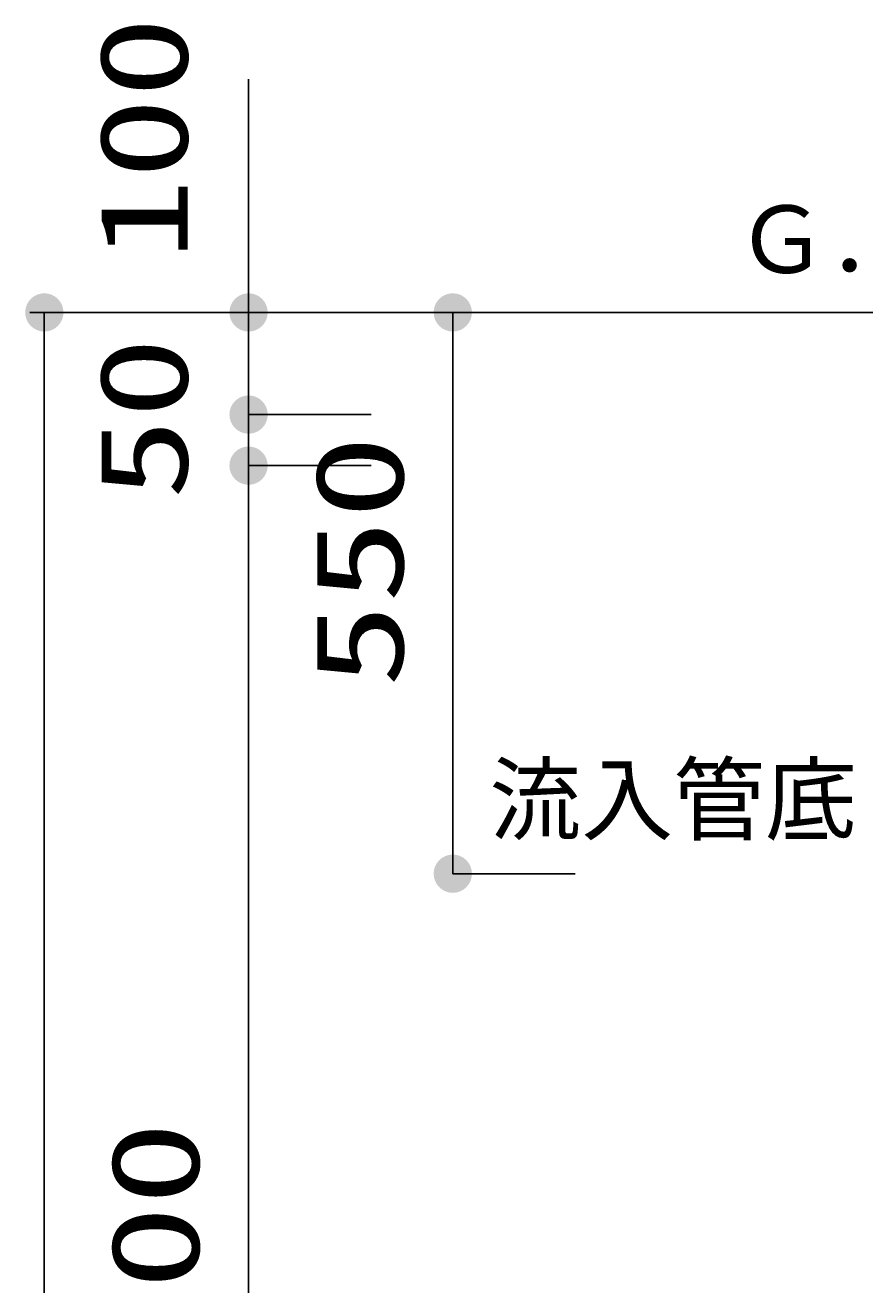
# Model space of a CAD drawing. Units: millimetres, scale not verified. Extents: x -9377 to 7942, y -6674 to 5404.
# Drawn here: x -6815 to -5992, y -2876 to -1642 of the extents above; entities that cross this region are included whole.
import ezdxf
from ezdxf.enums import TextEntityAlignment as Align

# ---------------------------------------------------------------- set-up
doc = ezdxf.new("R2010")
doc.units = ezdxf.units.MM
doc.header["$LTSCALE"] = 30
doc.layers.add('0-2_SEISAKU', color=2, linetype='Continuous', lineweight=25)
doc.layers.add('0-6_SUNPO', color=7, linetype='Continuous', lineweight=25)
doc.styles.add('MS Gothic', font='')
doc.styles.add('ＭＳ ゴシック', font='')
doc.styles.get('MS Gothic').set_extended_font_data('MS Gothic')
doc.styles.get('ＭＳ ゴシック').set_extended_font_data('MS Gothic')

msp = doc.modelspace()

# ---------------------------------------------------------------- linework, layer by layer
at = {"layer": '0-2_SEISAKU'}
msp.add_line((-3322.83, -1923.58), (-6810.1, -1923.58), dxfattribs=at)
at = {"layer": '0-6_SUNPO', "color": 4}
for p, q in [((-6595.93, -1923.58), (-6595.93, -1695.12)), ((-6675.93, -1923.58), (-6795.93, -1923.58)), ((-6795.93, -1923.58), (-6795.93, -4023.58)), ((-6475.93, -1923.58), (-6595.93, -1923.58)), ((-6595.93, -2023.58), (-6595.93, -1923.58)), ((-6275.93, -1923.58), (-6395.93, -1923.58)), ((-6395.93, -1923.58), (-6395.93, -2473.08)), ((-6475.93, -2023.58), (-6595.93, -2023.58)), ((-6595.93, -2073.58), (-6595.93, -2023.58)), ((-6475.93, -2023.58), (-6595.93, -2023.58)), ((-6475.93, -2073.58), (-6595.93, -2073.58)), ((-6595.93, -3773.58), (-6595.93, -2073.58)), ((-6475.93, -2073.58), (-6595.93, -2073.58)), ((-6275.93, -2473.08), (-6395.93, -2473.08))]:
    msp.add_line(p, q, dxfattribs=at)
at = {"layer": '0-6_SUNPO'}
for points in [[(-6809.19, -1910.32), (-6795.93, -1923.58), (-6811.52, -1913.16)], [(-6806.35, -1907.99), (-6795.93, -1923.58), (-6809.19, -1910.32)], [(-6803.11, -1906.26), (-6795.93, -1923.58), (-6806.35, -1907.99)], [(-6799.59, -1905.19), (-6795.93, -1923.58), (-6803.11, -1906.26)], [(-6795.93, -1904.83), (-6795.93, -1923.58), (-6799.59, -1905.19)], [(-6792.28, -1905.19), (-6795.93, -1923.58), (-6795.93, -1904.83)], [(-6788.76, -1906.26), (-6795.93, -1923.58), (-6792.28, -1905.19)], [(-6785.52, -1907.99), (-6795.93, -1923.58), (-6788.76, -1906.26)], [(-6782.68, -1910.32), (-6795.93, -1923.58), (-6785.52, -1907.99)], [(-6780.34, -1913.16), (-6795.93, -1923.58), (-6782.68, -1910.32)], [(-6609.19, -1910.32), (-6595.93, -1923.58), (-6611.52, -1913.16)], [(-6606.35, -1907.99), (-6595.93, -1923.58), (-6609.19, -1910.32)], [(-6603.11, -1906.26), (-6595.93, -1923.58), (-6606.35, -1907.99)], [(-6599.59, -1905.19), (-6595.93, -1923.58), (-6603.11, -1906.26)], [(-6595.93, -1904.83), (-6595.93, -1923.58), (-6599.59, -1905.19)], [(-6592.28, -1905.19), (-6595.93, -1923.58), (-6595.93, -1904.83)], [(-6588.76, -1906.26), (-6595.93, -1923.58), (-6592.28, -1905.19)], [(-6585.52, -1907.99), (-6595.93, -1923.58), (-6588.76, -1906.26)], [(-6582.68, -1910.32), (-6595.93, -1923.58), (-6585.52, -1907.99)], [(-6580.34, -1913.16), (-6595.93, -1923.58), (-6582.68, -1910.32)], [(-6409.19, -1910.32), (-6395.93, -1923.58), (-6411.52, -1913.16)], [(-6406.35, -1907.99), (-6395.93, -1923.58), (-6409.19, -1910.32)], [(-6403.11, -1906.26), (-6395.93, -1923.58), (-6406.35, -1907.99)], [(-6399.59, -1905.19), (-6395.93, -1923.58), (-6403.11, -1906.26)], [(-6395.93, -1904.83), (-6395.93, -1923.58), (-6399.59, -1905.19)], [(-6392.28, -1905.19), (-6395.93, -1923.58), (-6395.93, -1904.83)], [(-6388.76, -1906.26), (-6395.93, -1923.58), (-6392.28, -1905.19)], [(-6385.52, -1907.99), (-6395.93, -1923.58), (-6388.76, -1906.26)], [(-6382.68, -1910.32), (-6395.93, -1923.58), (-6385.52, -1907.99)], [(-6380.34, -1913.16), (-6395.93, -1923.58), (-6382.68, -1910.32)], [(-6814.32, -1919.92), (-6795.93, -1923.58), (-6814.68, -1923.58)], [(-6814.68, -1923.58), (-6795.93, -1923.58), (-6814.32, -1927.24)], [(-6813.26, -1916.41), (-6795.93, -1923.58), (-6814.32, -1919.92)], [(-6814.32, -1927.24), (-6795.93, -1923.58), (-6813.26, -1930.76)], [(-6811.52, -1913.16), (-6795.93, -1923.58), (-6813.26, -1916.41)], [(-6813.26, -1930.76), (-6795.93, -1923.58), (-6811.52, -1934)], [(-6811.52, -1934), (-6795.93, -1923.58), (-6809.19, -1936.84)], [(-6809.19, -1936.84), (-6795.93, -1923.58), (-6806.35, -1939.17)], [(-6806.35, -1939.17), (-6795.93, -1923.58), (-6803.11, -1940.9)], [(-6803.11, -1940.9), (-6795.93, -1923.58), (-6799.59, -1941.97)], [(-6799.59, -1941.97), (-6795.93, -1923.58), (-6795.93, -1942.33)], [(-6778.61, -1916.41), (-6795.93, -1923.58), (-6780.34, -1913.16)], [(-6777.54, -1919.92), (-6795.93, -1923.58), (-6778.61, -1916.41)], [(-6777.18, -1923.58), (-6795.93, -1923.58), (-6777.54, -1919.92)], [(-6795.93, -1942.33), (-6795.93, -1923.58), (-6792.28, -1941.97)], [(-6792.28, -1941.97), (-6795.93, -1923.58), (-6788.76, -1940.9)], [(-6788.76, -1940.9), (-6795.93, -1923.58), (-6785.52, -1939.17)], [(-6785.52, -1939.17), (-6795.93, -1923.58), (-6782.68, -1936.84)], [(-6782.68, -1936.84), (-6795.93, -1923.58), (-6780.34, -1934)], [(-6780.34, -1934), (-6795.93, -1923.58), (-6778.61, -1930.76)], [(-6778.61, -1930.76), (-6795.93, -1923.58), (-6777.54, -1927.24)], [(-6777.54, -1927.24), (-6795.93, -1923.58), (-6777.18, -1923.58)], [(-6614.32, -1919.92), (-6595.93, -1923.58), (-6614.68, -1923.58)], [(-6614.68, -1923.58), (-6595.93, -1923.58), (-6614.32, -1927.24)], [(-6613.26, -1916.41), (-6595.93, -1923.58), (-6614.32, -1919.92)], [(-6614.32, -1927.24), (-6595.93, -1923.58), (-6613.26, -1930.76)], [(-6611.52, -1913.16), (-6595.93, -1923.58), (-6613.26, -1916.41)], [(-6613.26, -1930.76), (-6595.93, -1923.58), (-6611.52, -1934)], [(-6611.52, -1934), (-6595.93, -1923.58), (-6609.19, -1936.84)], [(-6609.19, -1936.84), (-6595.93, -1923.58), (-6606.35, -1939.17)], [(-6606.35, -1939.17), (-6595.93, -1923.58), (-6603.11, -1940.9)], [(-6603.11, -1940.9), (-6595.93, -1923.58), (-6599.59, -1941.97)], [(-6599.59, -1941.97), (-6595.93, -1923.58), (-6595.93, -1942.33)], [(-6578.61, -1916.41), (-6595.93, -1923.58), (-6580.34, -1913.16)], [(-6577.54, -1919.92), (-6595.93, -1923.58), (-6578.61, -1916.41)], [(-6577.18, -1923.58), (-6595.93, -1923.58), (-6577.54, -1919.92)], [(-6595.93, -1942.33), (-6595.93, -1923.58), (-6592.28, -1941.97)], [(-6592.28, -1941.97), (-6595.93, -1923.58), (-6588.76, -1940.9)], [(-6588.76, -1940.9), (-6595.93, -1923.58), (-6585.52, -1939.17)], [(-6585.52, -1939.17), (-6595.93, -1923.58), (-6582.68, -1936.84)], [(-6582.68, -1936.84), (-6595.93, -1923.58), (-6580.34, -1934)], [(-6580.34, -1934), (-6595.93, -1923.58), (-6578.61, -1930.76)], [(-6578.61, -1930.76), (-6595.93, -1923.58), (-6577.54, -1927.24)], [(-6577.54, -1927.24), (-6595.93, -1923.58), (-6577.18, -1923.58)], [(-6414.32, -1919.92), (-6395.93, -1923.58), (-6414.68, -1923.58)], [(-6414.68, -1923.58), (-6395.93, -1923.58), (-6414.32, -1927.24)], [(-6413.26, -1916.41), (-6395.93, -1923.58), (-6414.32, -1919.92)], [(-6414.32, -1927.24), (-6395.93, -1923.58), (-6413.26, -1930.76)], [(-6411.52, -1913.16), (-6395.93, -1923.58), (-6413.26, -1916.41)], [(-6413.26, -1930.76), (-6395.93, -1923.58), (-6411.52, -1934)], [(-6411.52, -1934), (-6395.93, -1923.58), (-6409.19, -1936.84)], [(-6409.19, -1936.84), (-6395.93, -1923.58), (-6406.35, -1939.17)], [(-6406.35, -1939.17), (-6395.93, -1923.58), (-6403.11, -1940.9)], [(-6403.11, -1940.9), (-6395.93, -1923.58), (-6399.59, -1941.97)], [(-6399.59, -1941.97), (-6395.93, -1923.58), (-6395.93, -1942.33)], [(-6378.61, -1916.41), (-6395.93, -1923.58), (-6380.34, -1913.16)], [(-6377.54, -1919.92), (-6395.93, -1923.58), (-6378.61, -1916.41)], [(-6377.18, -1923.58), (-6395.93, -1923.58), (-6377.54, -1919.92)], [(-6395.93, -1942.33), (-6395.93, -1923.58), (-6392.28, -1941.97)], [(-6392.28, -1941.97), (-6395.93, -1923.58), (-6388.76, -1940.9)], [(-6388.76, -1940.9), (-6395.93, -1923.58), (-6385.52, -1939.17)], [(-6385.52, -1939.17), (-6395.93, -1923.58), (-6382.68, -1936.84)], [(-6382.68, -1936.84), (-6395.93, -1923.58), (-6380.34, -1934)], [(-6380.34, -1934), (-6395.93, -1923.58), (-6378.61, -1930.76)], [(-6378.61, -1930.76), (-6395.93, -1923.58), (-6377.54, -1927.24)], [(-6377.54, -1927.24), (-6395.93, -1923.58), (-6377.18, -1923.58)], [(-6606.35, -2007.99), (-6595.93, -2023.58), (-6609.19, -2010.32)], [(-6606.35, -2007.99), (-6595.93, -2023.58), (-6609.19, -2010.32)], [(-6603.11, -2006.26), (-6595.93, -2023.58), (-6606.35, -2007.99)], [(-6603.11, -2006.26), (-6595.93, -2023.58), (-6606.35, -2007.99)], [(-6599.59, -2005.19), (-6595.93, -2023.58), (-6603.11, -2006.26)], [(-6599.59, -2005.19), (-6595.93, -2023.58), (-6603.11, -2006.26)], [(-6595.93, -2004.83), (-6595.93, -2023.58), (-6599.59, -2005.19)], [(-6595.93, -2004.83), (-6595.93, -2023.58), (-6599.59, -2005.19)], [(-6592.28, -2005.19), (-6595.93, -2023.58), (-6595.93, -2004.83)], [(-6592.28, -2005.19), (-6595.93, -2023.58), (-6595.93, -2004.83)], [(-6588.76, -2006.26), (-6595.93, -2023.58), (-6592.28, -2005.19)], [(-6588.76, -2006.26), (-6595.93, -2023.58), (-6592.28, -2005.19)], [(-6585.52, -2007.99), (-6595.93, -2023.58), (-6588.76, -2006.26)], [(-6585.52, -2007.99), (-6595.93, -2023.58), (-6588.76, -2006.26)], [(-6582.68, -2010.32), (-6595.93, -2023.58), (-6585.52, -2007.99)], [(-6582.68, -2010.32), (-6595.93, -2023.58), (-6585.52, -2007.99)], [(-6614.32, -2019.92), (-6595.93, -2023.58), (-6614.68, -2023.58)], [(-6614.32, -2019.92), (-6595.93, -2023.58), (-6614.68, -2023.58)], [(-6613.26, -2016.41), (-6595.93, -2023.58), (-6614.32, -2019.92)], [(-6613.26, -2016.41), (-6595.93, -2023.58), (-6614.32, -2019.92)], [(-6611.52, -2013.16), (-6595.93, -2023.58), (-6613.26, -2016.41)], [(-6611.52, -2013.16), (-6595.93, -2023.58), (-6613.26, -2016.41)], [(-6609.19, -2010.32), (-6595.93, -2023.58), (-6611.52, -2013.16)], [(-6609.19, -2010.32), (-6595.93, -2023.58), (-6611.52, -2013.16)], [(-6580.34, -2013.16), (-6595.93, -2023.58), (-6582.68, -2010.32)], [(-6580.34, -2013.16), (-6595.93, -2023.58), (-6582.68, -2010.32)], [(-6578.61, -2016.41), (-6595.93, -2023.58), (-6580.34, -2013.16)], [(-6578.61, -2016.41), (-6595.93, -2023.58), (-6580.34, -2013.16)], [(-6577.54, -2019.92), (-6595.93, -2023.58), (-6578.61, -2016.41)], [(-6577.54, -2019.92), (-6595.93, -2023.58), (-6578.61, -2016.41)], [(-6577.18, -2023.58), (-6595.93, -2023.58), (-6577.54, -2019.92)], [(-6577.18, -2023.58), (-6595.93, -2023.58), (-6577.54, -2019.92)], [(-6614.68, -2023.58), (-6595.93, -2023.58), (-6614.32, -2027.24)], [(-6614.68, -2023.58), (-6595.93, -2023.58), (-6614.32, -2027.24)], [(-6614.32, -2027.24), (-6595.93, -2023.58), (-6613.26, -2030.76)], [(-6614.32, -2027.24), (-6595.93, -2023.58), (-6613.26, -2030.76)], [(-6613.26, -2030.76), (-6595.93, -2023.58), (-6611.52, -2034)], [(-6613.26, -2030.76), (-6595.93, -2023.58), (-6611.52, -2034)], [(-6611.52, -2034), (-6595.93, -2023.58), (-6609.19, -2036.84)], [(-6611.52, -2034), (-6595.93, -2023.58), (-6609.19, -2036.84)], [(-6609.19, -2036.84), (-6595.93, -2023.58), (-6606.35, -2039.17)], [(-6609.19, -2036.84), (-6595.93, -2023.58), (-6606.35, -2039.17)], [(-6606.35, -2039.17), (-6595.93, -2023.58), (-6603.11, -2040.9)], [(-6606.35, -2039.17), (-6595.93, -2023.58), (-6603.11, -2040.9)], [(-6603.11, -2040.9), (-6595.93, -2023.58), (-6599.59, -2041.97)], [(-6603.11, -2040.9), (-6595.93, -2023.58), (-6599.59, -2041.97)], [(-6599.59, -2041.97), (-6595.93, -2023.58), (-6595.93, -2042.33)], [(-6599.59, -2041.97), (-6595.93, -2023.58), (-6595.93, -2042.33)], [(-6595.93, -2042.33), (-6595.93, -2023.58), (-6592.28, -2041.97)], [(-6592.28, -2041.97), (-6595.93, -2023.58), (-6588.76, -2040.9)], [(-6588.76, -2040.9), (-6595.93, -2023.58), (-6585.52, -2039.17)], [(-6585.52, -2039.17), (-6595.93, -2023.58), (-6582.68, -2036.84)], [(-6582.68, -2036.84), (-6595.93, -2023.58), (-6580.34, -2034)], [(-6580.34, -2034), (-6595.93, -2023.58), (-6578.61, -2030.76)], [(-6578.61, -2030.76), (-6595.93, -2023.58), (-6577.54, -2027.24)], [(-6577.54, -2027.24), (-6595.93, -2023.58), (-6577.18, -2023.58)], [(-6595.93, -2042.33), (-6595.93, -2023.58), (-6592.28, -2041.97)], [(-6592.28, -2041.97), (-6595.93, -2023.58), (-6588.76, -2040.9)], [(-6588.76, -2040.9), (-6595.93, -2023.58), (-6585.52, -2039.17)], [(-6585.52, -2039.17), (-6595.93, -2023.58), (-6582.68, -2036.84)], [(-6582.68, -2036.84), (-6595.93, -2023.58), (-6580.34, -2034)], [(-6580.34, -2034), (-6595.93, -2023.58), (-6578.61, -2030.76)], [(-6578.61, -2030.76), (-6595.93, -2023.58), (-6577.54, -2027.24)], [(-6577.54, -2027.24), (-6595.93, -2023.58), (-6577.18, -2023.58)], [(-6606.35, -2057.99), (-6595.93, -2073.58), (-6609.19, -2060.32)], [(-6606.35, -2057.99), (-6595.93, -2073.58), (-6609.19, -2060.32)], [(-6603.11, -2056.26), (-6595.93, -2073.58), (-6606.35, -2057.99)], [(-6603.11, -2056.26), (-6595.93, -2073.58), (-6606.35, -2057.99)], [(-6599.59, -2055.19), (-6595.93, -2073.58), (-6603.11, -2056.26)], [(-6599.59, -2055.19), (-6595.93, -2073.58), (-6603.11, -2056.26)], [(-6595.93, -2054.83), (-6595.93, -2073.58), (-6599.59, -2055.19)], [(-6595.93, -2054.83), (-6595.93, -2073.58), (-6599.59, -2055.19)], [(-6592.28, -2055.19), (-6595.93, -2073.58), (-6595.93, -2054.83)], [(-6592.28, -2055.19), (-6595.93, -2073.58), (-6595.93, -2054.83)], [(-6588.76, -2056.26), (-6595.93, -2073.58), (-6592.28, -2055.19)], [(-6588.76, -2056.26), (-6595.93, -2073.58), (-6592.28, -2055.19)], [(-6585.52, -2057.99), (-6595.93, -2073.58), (-6588.76, -2056.26)], [(-6585.52, -2057.99), (-6595.93, -2073.58), (-6588.76, -2056.26)], [(-6582.68, -2060.32), (-6595.93, -2073.58), (-6585.52, -2057.99)], [(-6582.68, -2060.32), (-6595.93, -2073.58), (-6585.52, -2057.99)], [(-6614.32, -2069.92), (-6595.93, -2073.58), (-6614.68, -2073.58)], [(-6614.32, -2069.92), (-6595.93, -2073.58), (-6614.68, -2073.58)], [(-6613.26, -2066.41), (-6595.93, -2073.58), (-6614.32, -2069.92)], [(-6613.26, -2066.41), (-6595.93, -2073.58), (-6614.32, -2069.92)], [(-6611.52, -2063.16), (-6595.93, -2073.58), (-6613.26, -2066.41)], [(-6611.52, -2063.16), (-6595.93, -2073.58), (-6613.26, -2066.41)], [(-6609.19, -2060.32), (-6595.93, -2073.58), (-6611.52, -2063.16)], [(-6609.19, -2060.32), (-6595.93, -2073.58), (-6611.52, -2063.16)], [(-6580.34, -2063.16), (-6595.93, -2073.58), (-6582.68, -2060.32)], [(-6580.34, -2063.16), (-6595.93, -2073.58), (-6582.68, -2060.32)], [(-6578.61, -2066.41), (-6595.93, -2073.58), (-6580.34, -2063.16)], [(-6578.61, -2066.41), (-6595.93, -2073.58), (-6580.34, -2063.16)], [(-6577.54, -2069.92), (-6595.93, -2073.58), (-6578.61, -2066.41)], [(-6577.54, -2069.92), (-6595.93, -2073.58), (-6578.61, -2066.41)], [(-6577.18, -2073.58), (-6595.93, -2073.58), (-6577.54, -2069.92)], [(-6577.18, -2073.58), (-6595.93, -2073.58), (-6577.54, -2069.92)], [(-6614.68, -2073.58), (-6595.93, -2073.58), (-6614.32, -2077.24)], [(-6614.68, -2073.58), (-6595.93, -2073.58), (-6614.32, -2077.24)], [(-6614.32, -2077.24), (-6595.93, -2073.58), (-6613.26, -2080.76)], [(-6614.32, -2077.24), (-6595.93, -2073.58), (-6613.26, -2080.76)], [(-6613.26, -2080.76), (-6595.93, -2073.58), (-6611.52, -2084)], [(-6613.26, -2080.76), (-6595.93, -2073.58), (-6611.52, -2084)], [(-6611.52, -2084), (-6595.93, -2073.58), (-6609.19, -2086.84)], [(-6611.52, -2084), (-6595.93, -2073.58), (-6609.19, -2086.84)], [(-6609.19, -2086.84), (-6595.93, -2073.58), (-6606.35, -2089.17)], [(-6609.19, -2086.84), (-6595.93, -2073.58), (-6606.35, -2089.17)], [(-6606.35, -2089.17), (-6595.93, -2073.58), (-6603.11, -2090.9)], [(-6606.35, -2089.17), (-6595.93, -2073.58), (-6603.11, -2090.9)], [(-6603.11, -2090.9), (-6595.93, -2073.58), (-6599.59, -2091.97)], [(-6603.11, -2090.9), (-6595.93, -2073.58), (-6599.59, -2091.97)], [(-6599.59, -2091.97), (-6595.93, -2073.58), (-6595.93, -2092.33)], [(-6599.59, -2091.97), (-6595.93, -2073.58), (-6595.93, -2092.33)], [(-6595.93, -2092.33), (-6595.93, -2073.58), (-6592.28, -2091.97)], [(-6592.28, -2091.97), (-6595.93, -2073.58), (-6588.76, -2090.9)], [(-6588.76, -2090.9), (-6595.93, -2073.58), (-6585.52, -2089.17)], [(-6585.52, -2089.17), (-6595.93, -2073.58), (-6582.68, -2086.84)], [(-6582.68, -2086.84), (-6595.93, -2073.58), (-6580.34, -2084)], [(-6580.34, -2084), (-6595.93, -2073.58), (-6578.61, -2080.76)], [(-6578.61, -2080.76), (-6595.93, -2073.58), (-6577.54, -2077.24)], [(-6577.54, -2077.24), (-6595.93, -2073.58), (-6577.18, -2073.58)], [(-6595.93, -2092.33), (-6595.93, -2073.58), (-6592.28, -2091.97)], [(-6592.28, -2091.97), (-6595.93, -2073.58), (-6588.76, -2090.9)], [(-6588.76, -2090.9), (-6595.93, -2073.58), (-6585.52, -2089.17)], [(-6585.52, -2089.17), (-6595.93, -2073.58), (-6582.68, -2086.84)], [(-6582.68, -2086.84), (-6595.93, -2073.58), (-6580.34, -2084)], [(-6580.34, -2084), (-6595.93, -2073.58), (-6578.61, -2080.76)], [(-6578.61, -2080.76), (-6595.93, -2073.58), (-6577.54, -2077.24)], [(-6577.54, -2077.24), (-6595.93, -2073.58), (-6577.18, -2073.58)], [(-6413.26, -2465.91), (-6395.93, -2473.08), (-6414.32, -2469.42)], [(-6411.52, -2462.67), (-6395.93, -2473.08), (-6413.26, -2465.91)], [(-6409.19, -2459.82), (-6395.93, -2473.08), (-6411.52, -2462.67)], [(-6406.35, -2457.49), (-6395.93, -2473.08), (-6409.19, -2459.82)], [(-6403.11, -2455.76), (-6395.93, -2473.08), (-6406.35, -2457.49)], [(-6399.59, -2454.69), (-6395.93, -2473.08), (-6403.11, -2455.76)], [(-6395.93, -2454.33), (-6395.93, -2473.08), (-6399.59, -2454.69)], [(-6392.28, -2454.69), (-6395.93, -2473.08), (-6395.93, -2454.33)], [(-6388.76, -2455.76), (-6395.93, -2473.08), (-6392.28, -2454.69)], [(-6385.52, -2457.49), (-6395.93, -2473.08), (-6388.76, -2455.76)], [(-6382.68, -2459.82), (-6395.93, -2473.08), (-6385.52, -2457.49)], [(-6380.34, -2462.67), (-6395.93, -2473.08), (-6382.68, -2459.82)], [(-6378.61, -2465.91), (-6395.93, -2473.08), (-6380.34, -2462.67)], [(-6377.54, -2469.42), (-6395.93, -2473.08), (-6378.61, -2465.91)], [(-6414.32, -2469.42), (-6395.93, -2473.08), (-6414.68, -2473.08)], [(-6414.68, -2473.08), (-6395.93, -2473.08), (-6414.32, -2476.74)], [(-6414.32, -2476.74), (-6395.93, -2473.08), (-6413.26, -2480.26)], [(-6413.26, -2480.26), (-6395.93, -2473.08), (-6411.52, -2483.5)], [(-6411.52, -2483.5), (-6395.93, -2473.08), (-6409.19, -2486.34)], [(-6409.19, -2486.34), (-6395.93, -2473.08), (-6406.35, -2488.67)], [(-6406.35, -2488.67), (-6395.93, -2473.08), (-6403.11, -2490.4)], [(-6403.11, -2490.4), (-6395.93, -2473.08), (-6399.59, -2491.47)], [(-6399.59, -2491.47), (-6395.93, -2473.08), (-6395.93, -2491.83)], [(-6377.18, -2473.08), (-6395.93, -2473.08), (-6377.54, -2469.42)], [(-6395.93, -2491.83), (-6395.93, -2473.08), (-6392.28, -2491.47)], [(-6392.28, -2491.47), (-6395.93, -2473.08), (-6388.76, -2490.4)], [(-6388.76, -2490.4), (-6395.93, -2473.08), (-6385.52, -2488.67)], [(-6385.52, -2488.67), (-6395.93, -2473.08), (-6382.68, -2486.34)], [(-6382.68, -2486.34), (-6395.93, -2473.08), (-6380.34, -2483.5)], [(-6380.34, -2483.5), (-6395.93, -2473.08), (-6378.61, -2480.26)], [(-6378.61, -2480.26), (-6395.93, -2473.08), (-6377.54, -2476.74)], [(-6377.54, -2476.74), (-6395.93, -2473.08), (-6377.18, -2473.08)]]:
    msp.add_solid(points, dxfattribs=at)

# ---------------------------------------------------------------- texts
at = {"layer": '0-2_SEISAKU', "color": 4, "style": 'MS Gothic'}
msp.add_text('Ｇ．Ｌ', height=65.98, dxfattribs=at).set_placement((-6118.83, -1904.62), align=Align.BOTTOM_LEFT)
at = {"layer": '0-6_SUNPO', "color": 3, "style": 'ＭＳ ゴシック'}
for s, width, p in [('100', 1.35, (-6629.68, -1872.51)), ('50', 1.35, (-6629.68, -2106.87)), ('550', 1.4, (-6418.43, -2290.9)), ('1700', 1.4, (-6618.43, -3045.3))]:
    msp.add_text(s, height=86.59, rotation=90, dxfattribs=dict(at, width=width)).set_placement(p, align=Align.BOTTOM_LEFT)
at = {"layer": '0-6_SUNPO', "color": 4, "style": 'MS Gothic'}
msp.add_text('流入管底', height=65.98, dxfattribs=at).set_placement((-6360.14, -2453.1), align=Align.BOTTOM_LEFT)

doc.saveas('drawing.dxf')
